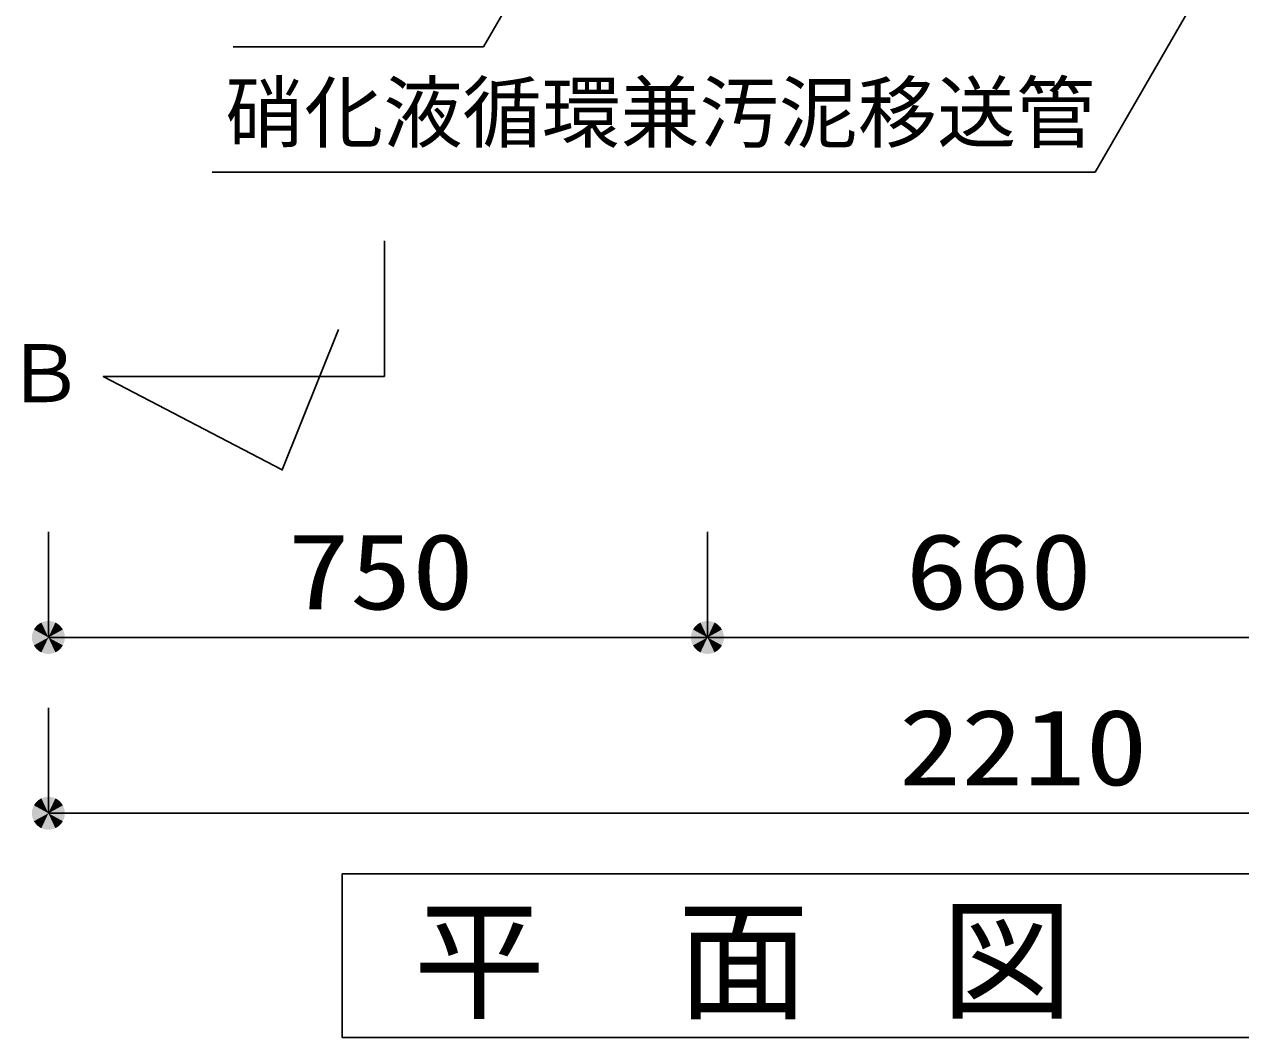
# Model space of a CAD drawing. Units: millimetres, scale not verified. Extents: x -8910 to 8910, y -6308 to 6308.
# Drawn here: x -6286 to -4902, y -992 to 161 of the extents above; entities that cross this region are included whole.
import ezdxf
from ezdxf.enums import TextEntityAlignment as Align

# ---------------------------------------------------------------- set-up
doc = ezdxf.new("R2010")
doc.units = ezdxf.units.MM
doc.header["$LTSCALE"] = 30
doc.layers.add('0-0_空気管', color=3, linetype='Continuous', lineweight=25)
doc.layers.add('0-4_00クル-フ-6寸法', color=132, linetype='Continuous', lineweight=25)
doc.styles.add('ＭＳ ゴシック', font='')
doc.styles.get('ＭＳ ゴシック').set_extended_font_data('MS Gothic')

msp = doc.modelspace()

# ---------------------------------------------------------------- linework, layer by layer
at = {"layer": '0-0_空気管'}
for p, q in [((-5067.72, -7.4), (-4614.6, 777.44)), ((-5430.28, 712.42), (-5763.69, 134.94)), ((-5763.69, 134.94), (-6048.69, 134.94)), ((-5067.72, -7.4), (-6072.72, -7.4)), ((-5876.54, -85.49), (-5876.54, -239.86))]:
    msp.add_line(p, q, dxfattribs=at)
msp.add_lwpolyline([(-5876.54, -239.86), (-6196.54, -239.86), (-5992.88, -346.19), (-5928.91, -186.58)], dxfattribs=at)
msp.add_lwpolyline([(-3895.22, -992.12), (-3895.22, -805.81), (-5924.55, -805.81), (-5924.55, -992.12)], close=True, dxfattribs=at)
at = {"layer": '0-4_00クル-フ-6寸法', "color": 4}
for p, q in [((-6258.91, -416.84), (-6258.91, -536.84)), ((-5508.91, -416.84), (-5508.91, -536.84)), ((-5508.91, -416.84), (-5508.91, -536.84)), ((-6258.91, -536.84), (-5508.91, -536.84)), ((-5508.91, -536.84), (-4848.91, -536.84)), ((-6258.91, -616.84), (-6258.91, -736.84)), ((-6258.91, -736.84), (-4048.91, -736.84))]:
    msp.add_line(p, q, dxfattribs=at)
at = {"layer": '0-4_00クル-フ-6寸法'}
for points in [[(-6258.91, -536.84), (-6275.34, -527.8), (-6274.08, -525.82)], [(-6258.91, -536.84), (-6274.08, -525.82), (-6272.58, -524)], [(-6258.91, -536.84), (-6272.58, -524), (-6270.86, -522.39)], [(-6258.91, -536.84), (-6270.86, -522.39), (-6268.96, -521.01)], [(-6258.91, -536.84), (-6268.96, -521.01), (-6266.9, -519.87)], [(-6258.91, -536.84), (-6266.9, -519.87), (-6264.71, -519)], [(-6258.91, -536.84), (-6264.71, -519), (-6262.43, -518.42)], [(-6258.91, -536.84), (-6262.43, -518.42), (-6260.09, -518.12)], [(-6258.91, -536.84), (-6260.09, -518.12), (-6257.74, -518.12)], [(-6258.91, -536.84), (-6257.74, -518.12), (-6255.4, -518.42)], [(-6258.91, -536.84), (-6255.4, -518.42), (-6253.12, -519)], [(-6258.91, -536.84), (-6253.12, -519), (-6250.93, -519.87)], [(-6258.91, -536.84), (-6250.93, -519.87), (-6248.87, -521.01)], [(-6258.91, -536.84), (-6248.87, -521.01), (-6246.96, -522.39)], [(-6258.91, -536.84), (-6246.96, -522.39), (-6245.24, -524)], [(-6258.91, -536.84), (-6245.24, -524), (-6243.74, -525.82)], [(-6258.91, -536.84), (-6243.74, -525.82), (-6242.48, -527.8)], [(-5508.91, -536.84), (-5525.34, -527.8), (-5524.08, -525.82)], [(-5508.91, -536.84), (-5525.34, -527.8), (-5524.08, -525.82)], [(-5508.91, -536.84), (-5524.08, -525.82), (-5522.58, -524)], [(-5508.91, -536.84), (-5524.08, -525.82), (-5522.58, -524)], [(-5508.91, -536.84), (-5522.58, -524), (-5520.86, -522.39)], [(-5508.91, -536.84), (-5522.58, -524), (-5520.86, -522.39)], [(-5508.91, -536.84), (-5520.86, -522.39), (-5518.96, -521.01)], [(-5508.91, -536.84), (-5520.86, -522.39), (-5518.96, -521.01)], [(-5508.91, -536.84), (-5518.96, -521.01), (-5516.9, -519.87)], [(-5508.91, -536.84), (-5518.96, -521.01), (-5516.9, -519.87)], [(-5508.91, -536.84), (-5516.9, -519.87), (-5514.71, -519)], [(-5508.91, -536.84), (-5516.9, -519.87), (-5514.71, -519)], [(-5508.91, -536.84), (-5514.71, -519), (-5512.43, -518.42)], [(-5508.91, -536.84), (-5514.71, -519), (-5512.43, -518.42)], [(-5508.91, -536.84), (-5512.43, -518.42), (-5510.09, -518.12)], [(-5508.91, -536.84), (-5512.43, -518.42), (-5510.09, -518.12)], [(-5508.91, -536.84), (-5510.09, -518.12), (-5507.74, -518.12)], [(-5508.91, -536.84), (-5510.09, -518.12), (-5507.74, -518.12)], [(-5508.91, -536.84), (-5507.74, -518.12), (-5505.4, -518.42)], [(-5508.91, -536.84), (-5507.74, -518.12), (-5505.4, -518.42)], [(-5508.91, -536.84), (-5505.4, -518.42), (-5503.12, -519)], [(-5508.91, -536.84), (-5505.4, -518.42), (-5503.12, -519)], [(-5508.91, -536.84), (-5503.12, -519), (-5500.93, -519.87)], [(-5508.91, -536.84), (-5503.12, -519), (-5500.93, -519.87)], [(-5508.91, -536.84), (-5500.93, -519.87), (-5498.87, -521.01)], [(-5508.91, -536.84), (-5500.93, -519.87), (-5498.87, -521.01)], [(-5508.91, -536.84), (-5498.87, -521.01), (-5496.96, -522.39)], [(-5508.91, -536.84), (-5498.87, -521.01), (-5496.96, -522.39)], [(-5508.91, -536.84), (-5496.96, -522.39), (-5495.24, -524)], [(-5508.91, -536.84), (-5496.96, -522.39), (-5495.24, -524)], [(-5508.91, -536.84), (-5495.24, -524), (-5493.74, -525.82)], [(-5508.91, -536.84), (-5495.24, -524), (-5493.74, -525.82)], [(-5508.91, -536.84), (-5493.74, -525.82), (-5492.48, -527.8)], [(-5508.91, -536.84), (-5493.74, -525.82), (-5492.48, -527.8)], [(-6258.91, -536.84), (-6277.66, -536.84), (-6277.51, -534.49)], [(-6258.91, -536.84), (-6277.51, -539.19), (-6277.66, -536.84)], [(-6258.91, -536.84), (-6277.51, -534.49), (-6277.07, -532.17)], [(-6258.91, -536.84), (-6277.07, -541.5), (-6277.51, -539.19)], [(-6258.91, -536.84), (-6277.07, -532.17), (-6276.35, -529.93)], [(-6258.91, -536.84), (-6276.35, -543.74), (-6277.07, -541.5)], [(-6258.91, -536.84), (-6276.35, -529.93), (-6275.34, -527.8)], [(-6258.91, -536.84), (-6275.34, -545.87), (-6276.35, -543.74)], [(-6258.91, -536.84), (-6274.08, -547.86), (-6275.34, -545.87)], [(-6258.91, -536.84), (-6272.58, -549.67), (-6274.08, -547.86)], [(-6258.91, -536.84), (-6270.86, -551.28), (-6272.58, -549.67)], [(-6258.91, -536.84), (-6268.96, -552.67), (-6270.86, -551.28)], [(-6258.91, -536.84), (-6266.9, -553.8), (-6268.96, -552.67)], [(-6258.91, -536.84), (-6264.71, -554.67), (-6266.9, -553.8)], [(-6258.91, -536.84), (-6262.43, -555.25), (-6264.71, -554.67)], [(-6258.91, -536.84), (-6260.09, -555.55), (-6262.43, -555.25)], [(-6258.91, -536.84), (-6257.74, -555.55), (-6260.09, -555.55)], [(-6258.91, -536.84), (-6242.48, -527.8), (-6241.48, -529.93)], [(-6258.91, -536.84), (-6241.48, -529.93), (-6240.75, -532.17)], [(-6258.91, -536.84), (-6240.75, -532.17), (-6240.31, -534.49)], [(-6258.91, -536.84), (-6240.31, -534.49), (-6240.16, -536.84)], [(-6258.91, -536.84), (-6255.4, -555.25), (-6257.74, -555.55)], [(-6258.91, -536.84), (-6253.12, -554.67), (-6255.4, -555.25)], [(-6258.91, -536.84), (-6250.93, -553.8), (-6253.12, -554.67)], [(-6258.91, -536.84), (-6248.87, -552.67), (-6250.93, -553.8)], [(-6258.91, -536.84), (-6246.96, -551.28), (-6248.87, -552.67)], [(-6258.91, -536.84), (-6245.24, -549.67), (-6246.96, -551.28)], [(-6258.91, -536.84), (-6243.74, -547.86), (-6245.24, -549.67)], [(-6258.91, -536.84), (-6242.48, -545.87), (-6243.74, -547.86)], [(-6258.91, -536.84), (-6241.48, -543.74), (-6242.48, -545.87)], [(-6258.91, -536.84), (-6240.75, -541.5), (-6241.48, -543.74)], [(-6258.91, -536.84), (-6240.31, -539.19), (-6240.75, -541.5)], [(-6258.91, -536.84), (-6240.16, -536.84), (-6240.31, -539.19)], [(-5508.91, -536.84), (-5527.66, -536.84), (-5527.52, -534.49)], [(-5508.91, -536.84), (-5527.66, -536.84), (-5527.52, -534.49)], [(-5508.91, -536.84), (-5527.52, -539.19), (-5527.66, -536.84)], [(-5508.91, -536.84), (-5527.52, -539.19), (-5527.66, -536.84)], [(-5508.91, -536.84), (-5527.52, -534.49), (-5527.07, -532.17)], [(-5508.91, -536.84), (-5527.52, -534.49), (-5527.07, -532.17)], [(-5508.91, -536.84), (-5527.07, -541.5), (-5527.52, -539.19)], [(-5508.91, -536.84), (-5527.07, -541.5), (-5527.52, -539.19)], [(-5508.91, -536.84), (-5527.07, -532.17), (-5526.35, -529.93)], [(-5508.91, -536.84), (-5527.07, -532.17), (-5526.35, -529.93)], [(-5508.91, -536.84), (-5526.35, -543.74), (-5527.07, -541.5)], [(-5508.91, -536.84), (-5526.35, -543.74), (-5527.07, -541.5)], [(-5508.91, -536.84), (-5526.35, -529.93), (-5525.34, -527.8)], [(-5508.91, -536.84), (-5526.35, -529.93), (-5525.34, -527.8)], [(-5508.91, -536.84), (-5525.34, -545.87), (-5526.35, -543.74)], [(-5508.91, -536.84), (-5525.34, -545.87), (-5526.35, -543.74)], [(-5508.91, -536.84), (-5524.08, -547.86), (-5525.34, -545.87)], [(-5508.91, -536.84), (-5524.08, -547.86), (-5525.34, -545.87)], [(-5508.91, -536.84), (-5522.58, -549.67), (-5524.08, -547.86)], [(-5508.91, -536.84), (-5522.58, -549.67), (-5524.08, -547.86)], [(-5508.91, -536.84), (-5520.86, -551.28), (-5522.58, -549.67)], [(-5508.91, -536.84), (-5520.86, -551.28), (-5522.58, -549.67)], [(-5508.91, -536.84), (-5518.96, -552.67), (-5520.86, -551.28)], [(-5508.91, -536.84), (-5518.96, -552.67), (-5520.86, -551.28)], [(-5508.91, -536.84), (-5516.9, -553.8), (-5518.96, -552.67)], [(-5508.91, -536.84), (-5516.9, -553.8), (-5518.96, -552.67)], [(-5508.91, -536.84), (-5514.71, -554.67), (-5516.9, -553.8)], [(-5508.91, -536.84), (-5514.71, -554.67), (-5516.9, -553.8)], [(-5508.91, -536.84), (-5512.43, -555.25), (-5514.71, -554.67)], [(-5508.91, -536.84), (-5512.43, -555.25), (-5514.71, -554.67)], [(-5508.91, -536.84), (-5510.09, -555.55), (-5512.43, -555.25)], [(-5508.91, -536.84), (-5510.09, -555.55), (-5512.43, -555.25)], [(-5508.91, -536.84), (-5507.74, -555.55), (-5510.09, -555.55)], [(-5508.91, -536.84), (-5507.74, -555.55), (-5510.09, -555.55)], [(-5508.91, -536.84), (-5492.48, -527.8), (-5491.48, -529.93)], [(-5508.91, -536.84), (-5492.48, -527.8), (-5491.48, -529.93)], [(-5508.91, -536.84), (-5491.48, -529.93), (-5490.75, -532.17)], [(-5508.91, -536.84), (-5491.48, -529.93), (-5490.75, -532.17)], [(-5508.91, -536.84), (-5490.75, -532.17), (-5490.31, -534.49)], [(-5508.91, -536.84), (-5490.75, -532.17), (-5490.31, -534.49)], [(-5508.91, -536.84), (-5490.31, -534.49), (-5490.16, -536.84)], [(-5508.91, -536.84), (-5490.31, -534.49), (-5490.16, -536.84)], [(-5508.91, -536.84), (-5505.4, -555.25), (-5507.74, -555.55)], [(-5508.91, -536.84), (-5503.12, -554.67), (-5505.4, -555.25)], [(-5508.91, -536.84), (-5500.93, -553.8), (-5503.12, -554.67)], [(-5508.91, -536.84), (-5498.87, -552.67), (-5500.93, -553.8)], [(-5508.91, -536.84), (-5496.96, -551.28), (-5498.87, -552.67)], [(-5508.91, -536.84), (-5495.24, -549.67), (-5496.96, -551.28)], [(-5508.91, -536.84), (-5493.74, -547.86), (-5495.24, -549.67)], [(-5508.91, -536.84), (-5492.48, -545.87), (-5493.74, -547.86)], [(-5508.91, -536.84), (-5491.48, -543.74), (-5492.48, -545.87)], [(-5508.91, -536.84), (-5490.75, -541.5), (-5491.48, -543.74)], [(-5508.91, -536.84), (-5490.31, -539.19), (-5490.75, -541.5)], [(-5508.91, -536.84), (-5490.16, -536.84), (-5490.31, -539.19)], [(-5508.91, -536.84), (-5505.4, -555.25), (-5507.74, -555.55)], [(-5508.91, -536.84), (-5503.12, -554.67), (-5505.4, -555.25)], [(-5508.91, -536.84), (-5500.93, -553.8), (-5503.12, -554.67)], [(-5508.91, -536.84), (-5498.87, -552.67), (-5500.93, -553.8)], [(-5508.91, -536.84), (-5496.96, -551.28), (-5498.87, -552.67)], [(-5508.91, -536.84), (-5495.24, -549.67), (-5496.96, -551.28)], [(-5508.91, -536.84), (-5493.74, -547.86), (-5495.24, -549.67)], [(-5508.91, -536.84), (-5492.48, -545.87), (-5493.74, -547.86)], [(-5508.91, -536.84), (-5491.48, -543.74), (-5492.48, -545.87)], [(-5508.91, -536.84), (-5490.75, -541.5), (-5491.48, -543.74)], [(-5508.91, -536.84), (-5490.31, -539.19), (-5490.75, -541.5)], [(-5508.91, -536.84), (-5490.16, -536.84), (-5490.31, -539.19)], [(-6258.91, -736.84), (-6266.9, -719.87), (-6264.71, -719)], [(-6258.91, -736.84), (-6264.71, -719), (-6262.43, -718.42)], [(-6258.91, -736.84), (-6262.43, -718.42), (-6260.09, -718.12)], [(-6258.91, -736.84), (-6260.09, -718.12), (-6257.74, -718.12)], [(-6258.91, -736.84), (-6257.74, -718.12), (-6255.4, -718.42)], [(-6258.91, -736.84), (-6255.4, -718.42), (-6253.12, -719)], [(-6258.91, -736.84), (-6253.12, -719), (-6250.93, -719.87)], [(-6258.91, -736.84), (-6277.51, -734.49), (-6277.07, -732.17)], [(-6258.91, -736.84), (-6277.07, -732.17), (-6276.35, -729.93)], [(-6258.91, -736.84), (-6276.35, -729.93), (-6275.34, -727.8)], [(-6258.91, -736.84), (-6275.34, -727.8), (-6274.08, -725.82)], [(-6258.91, -736.84), (-6274.08, -725.82), (-6272.58, -724)], [(-6258.91, -736.84), (-6272.58, -724), (-6270.86, -722.39)], [(-6258.91, -736.84), (-6270.86, -722.39), (-6268.96, -721.01)], [(-6258.91, -736.84), (-6268.96, -721.01), (-6266.9, -719.87)], [(-6258.91, -736.84), (-6250.93, -719.87), (-6248.87, -721.01)], [(-6258.91, -736.84), (-6248.87, -721.01), (-6246.96, -722.39)], [(-6258.91, -736.84), (-6246.96, -722.39), (-6245.24, -724)], [(-6258.91, -736.84), (-6245.24, -724), (-6243.74, -725.82)], [(-6258.91, -736.84), (-6243.74, -725.82), (-6242.48, -727.8)], [(-6258.91, -736.84), (-6242.48, -727.8), (-6241.48, -729.93)], [(-6258.91, -736.84), (-6241.48, -729.93), (-6240.75, -732.17)], [(-6258.91, -736.84), (-6240.75, -732.17), (-6240.31, -734.49)], [(-6258.91, -736.84), (-6277.66, -736.84), (-6277.51, -734.49)], [(-6258.91, -736.84), (-6277.51, -739.19), (-6277.66, -736.84)], [(-6258.91, -736.84), (-6277.07, -741.5), (-6277.51, -739.19)], [(-6258.91, -736.84), (-6276.35, -743.74), (-6277.07, -741.5)], [(-6258.91, -736.84), (-6275.34, -745.87), (-6276.35, -743.74)], [(-6258.91, -736.84), (-6274.08, -747.86), (-6275.34, -745.87)], [(-6258.91, -736.84), (-6272.58, -749.67), (-6274.08, -747.86)], [(-6258.91, -736.84), (-6270.86, -751.28), (-6272.58, -749.67)], [(-6258.91, -736.84), (-6268.96, -752.67), (-6270.86, -751.28)], [(-6258.91, -736.84), (-6266.9, -753.8), (-6268.96, -752.67)], [(-6258.91, -736.84), (-6264.71, -754.67), (-6266.9, -753.8)], [(-6258.91, -736.84), (-6262.43, -755.25), (-6264.71, -754.67)], [(-6258.91, -736.84), (-6260.09, -755.55), (-6262.43, -755.25)], [(-6258.91, -736.84), (-6257.74, -755.55), (-6260.09, -755.55)], [(-6258.91, -736.84), (-6240.31, -734.49), (-6240.16, -736.84)], [(-6258.91, -736.84), (-6255.4, -755.25), (-6257.74, -755.55)], [(-6258.91, -736.84), (-6253.12, -754.67), (-6255.4, -755.25)], [(-6258.91, -736.84), (-6250.93, -753.8), (-6253.12, -754.67)], [(-6258.91, -736.84), (-6248.87, -752.67), (-6250.93, -753.8)], [(-6258.91, -736.84), (-6246.96, -751.28), (-6248.87, -752.67)], [(-6258.91, -736.84), (-6245.24, -749.67), (-6246.96, -751.28)], [(-6258.91, -736.84), (-6243.74, -747.86), (-6245.24, -749.67)], [(-6258.91, -736.84), (-6242.48, -745.87), (-6243.74, -747.86)], [(-6258.91, -736.84), (-6241.48, -743.74), (-6242.48, -745.87)], [(-6258.91, -736.84), (-6240.75, -741.5), (-6241.48, -743.74)], [(-6258.91, -736.84), (-6240.31, -739.19), (-6240.75, -741.5)], [(-6258.91, -736.84), (-6240.16, -736.84), (-6240.31, -739.19)]]:
    msp.add_solid(points, dxfattribs=at)

# ---------------------------------------------------------------- texts
at = {"layer": '0-0_空気管', "color": 4, "style": 'ＭＳ ゴシック'}
for s, height, p in [('硝化液循環兼汚泥移送管', 65.98, (-6057.72, 7.6)), ('Ｂ', 65.98, (-6307.89, -289.02)), ('平\u3000面\u3000図', 110, (-5843.3, -992.08))]:
    msp.add_text(s, height=height, dxfattribs=at).set_placement(p, align=Align.BOTTOM_LEFT)
at = {"layer": '0-4_00クル-フ-6寸法', "color": 3, "style": 'ＭＳ ゴシック', "width": 1.2}
for s, p in [('750', (-5986.77, -530.99)), ('660', (-5283.48, -530.99)), ('2210', (-5291.06, -730.99))]:
    msp.add_text(s, height=86.66, dxfattribs=at).set_placement(p, align=Align.BOTTOM_LEFT)

doc.saveas('drawing.dxf')
